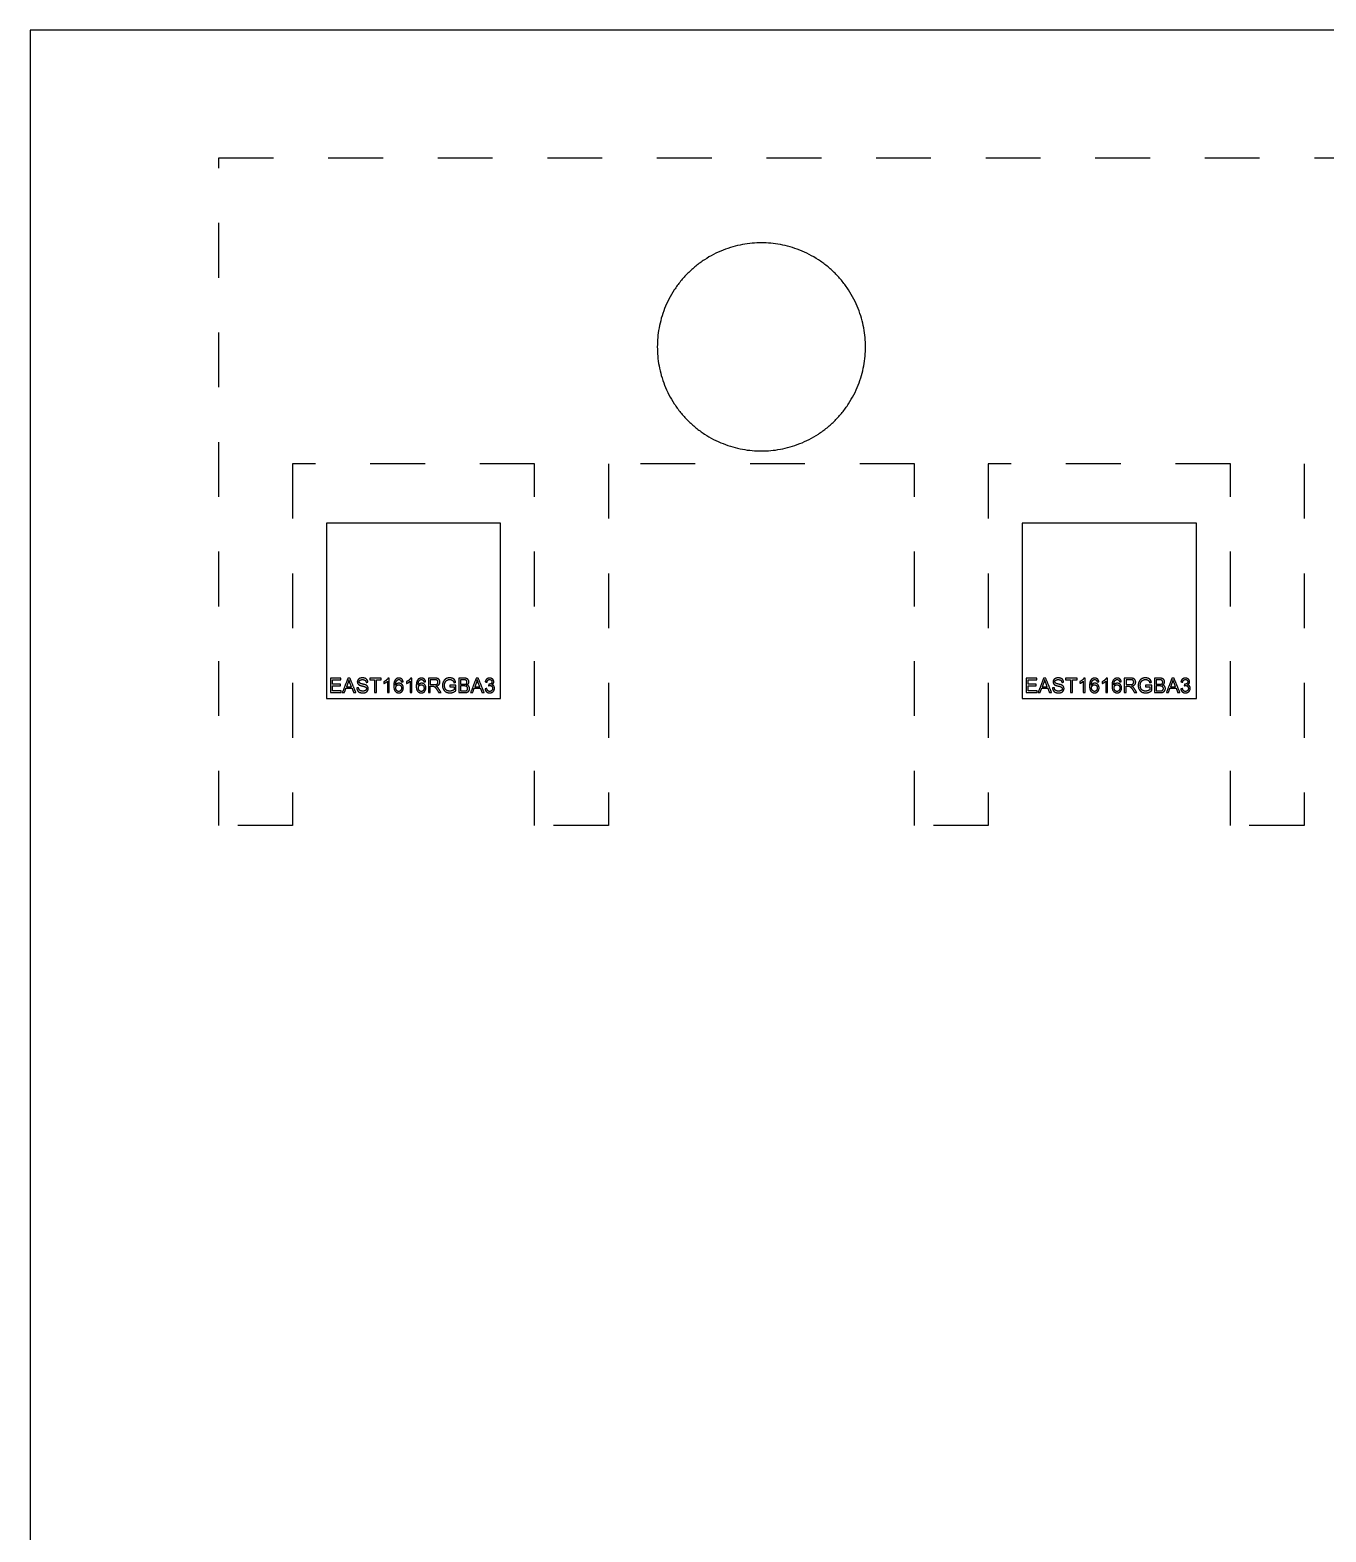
# Model space of a CAD drawing. Header units: millimetres. Extents: x 66 to 134, y -64 to 64.
# Drawn here: x 66.5 to 78.33, y 47.22 to 60.93 of the extents above; entities that cross this region are included whole.
import ezdxf

# ---------------------------------------------------------------- set-up
doc = ezdxf.new("R2010")
doc.units = ezdxf.units.MM
doc.header["$LTSCALE"] = 0.1
doc.linetypes.add('Dashed', pattern=[10, 5, -5])
doc.layers.add('dxf_release_for_jordan$PCB_v1_240711$back', color=18, linetype='Continuous', true_color=0x000000)

msp = doc.modelspace()

# ---------------------------------------------------------------- linework, layer by layer
at = {"layer": 'dxf_release_for_jordan$PCB_v1_240711$back', "color": 4, "true_color": 0x00ffff}
for p, q in [((69.403, 54.975), (69.388, 54.936)), ((69.433, 54.936), (69.42, 54.973)), ((69.763, 54.986), (69.763, 54.882)), ((69.779, 55.015), (69.768, 55.015)), ((69.779, 54.882), (69.779, 55.015)), ((69.968, 54.986), (69.968, 54.882)), ((69.984, 55.015), (69.974, 55.015)), ((69.984, 54.882), (69.984, 55.015)), ((70.194, 55.014), (70.136, 55.014)), ((70.136, 55.014), (70.136, 54.882)), ((70.195, 55), (70.153, 55)), ((70.153, 55), (70.153, 54.956)), ((70.462, 55.014), (70.412, 55.014)), ((70.412, 55.014), (70.412, 54.882)), ((70.456, 54.999), (70.429, 54.999)), ((70.429, 54.999), (70.429, 54.959)), ((70.574, 54.975), (70.56, 54.936)), ((70.604, 54.936), (70.591, 54.973)), ((75.753, 54.975), (75.738, 54.936)), ((75.783, 54.936), (75.77, 54.973)), ((76.113, 54.986), (76.113, 54.882)), ((76.129, 55.015), (76.118, 55.015)), ((76.129, 54.882), (76.129, 55.015)), ((76.318, 54.986), (76.318, 54.882)), ((76.334, 55.015), (76.324, 55.015)), ((76.334, 54.882), (76.334, 55.015)), ((76.544, 55.014), (76.486, 55.014)), ((76.486, 55.014), (76.486, 54.882)), ((76.545, 55), (76.503, 55)), ((76.503, 55), (76.503, 54.956)), ((76.812, 55.014), (76.762, 55.014)), ((76.762, 55.014), (76.762, 54.882)), ((76.806, 54.999), (76.779, 54.999)), ((76.779, 54.999), (76.779, 54.959)), ((76.924, 54.975), (76.91, 54.936)), ((76.954, 54.936), (76.941, 54.973)), ((69.388, 54.936), (69.433, 54.936)), ((69.763, 54.882), (69.779, 54.882)), ((69.968, 54.882), (69.984, 54.882)), ((70.136, 54.882), (70.153, 54.882)), ((70.153, 54.956), (70.191, 54.956)), ((70.153, 54.882), (70.153, 54.941)), ((70.153, 54.941), (70.173, 54.941)), ((70.387, 54.95), (70.331, 54.95)), ((70.331, 54.95), (70.331, 54.934)), ((70.331, 54.934), (70.37, 54.934)), ((70.37, 54.934), (70.37, 54.909)), ((70.387, 54.901), (70.387, 54.95)), ((70.412, 54.882), (70.462, 54.882)), ((70.429, 54.959), (70.458, 54.959)), ((70.46, 54.943), (70.429, 54.943)), ((70.429, 54.943), (70.429, 54.898)), ((70.429, 54.898), (70.462, 54.898)), ((70.56, 54.936), (70.604, 54.936)), ((75.738, 54.936), (75.783, 54.936)), ((76.113, 54.882), (76.129, 54.882)), ((76.318, 54.882), (76.334, 54.882)), ((76.486, 54.882), (76.503, 54.882)), ((76.503, 54.956), (76.541, 54.956)), ((76.503, 54.882), (76.503, 54.941)), ((76.503, 54.941), (76.523, 54.941)), ((76.737, 54.95), (76.681, 54.95)), ((76.681, 54.95), (76.681, 54.934)), ((76.681, 54.934), (76.72, 54.934)), ((76.72, 54.934), (76.72, 54.909)), ((76.737, 54.901), (76.737, 54.95)), ((76.762, 54.882), (76.812, 54.882)), ((76.779, 54.959), (76.808, 54.959)), ((76.81, 54.943), (76.779, 54.943)), ((76.779, 54.943), (76.779, 54.898)), ((76.779, 54.898), (76.812, 54.898)), ((76.91, 54.936), (76.954, 54.936))]:
    msp.add_line(p, q, dxfattribs=at)
at = {"layer": 'dxf_release_for_jordan$PCB_v1_240711$back', "color": 96, "true_color": 0x007f00}
msp.add_lwpolyline([(66.5, 60.93), (66.5, -32.448), (92, -32.448), (92, -44.448), (108, -44.448), (108, -32.448), (133.5, -32.448), (133.5, 60.93)], close=True, dxfattribs=at)
at = {"layer": 'dxf_release_for_jordan$PCB_v1_240711$back', "color": 1, "linetype": 'Dashed', "true_color": 0xff0000}
msp.add_lwpolyline([(80.922, 56.971), (78.128, 56.971), (78.128, 53.669), (77.455, 53.669), (77.455, 56.971), (75.245, 56.971), (75.245, 53.669), (74.572, 53.669), (74.572, 56.971), (71.778, 56.971), (71.778, 53.669), (71.105, 53.669), (71.105, 56.971), (68.895, 56.971), (68.895, 53.669), (68.222, 53.669), (68.222, 59.765), (90.828, 59.765)], dxfattribs=at)
at = {"layer": 'dxf_release_for_jordan$PCB_v1_240711$back', "color": 4, "true_color": 0x00ffff}
for points in [[(69.205, 54.829), (70.795, 54.829), (70.795, 56.429), (69.205, 56.429)], [(75.555, 54.829), (77.145, 54.829), (77.145, 56.429), (75.555, 56.429)]]:
    msp.add_lwpolyline(points, close=True, dxfattribs=at)
at = {"layer": 'dxf_release_for_jordan$PCB_v1_240711$back', "color": 96, "true_color": 0x007f00}
msp.add_rational_spline([(72.225, 58.038), (72.225, 58.988), (73.175, 58.988), (74.125, 58.988), (74.125, 58.038), (74.125, 57.088), (73.175, 57.088), (72.225, 57.088), (72.225, 58.038)], [1, 0.707106781187, 1, 0.707106781187, 1, 0.707106781187, 1, 0.707106781187, 1], degree=2, knots=[-5.969026, -5.969026, -5.969026, -4.47677, -4.47677, -2.984513, -2.984513, -1.492257, -1.492257, 0, 0, 0], dxfattribs=at)
at = {"layer": 'dxf_release_for_jordan$PCB_v1_240711$back', "color": 4, "true_color": 0x00ffff}
for points in [[(69.338, 55.014), (69.29, 55.014), (69.242, 55.014)], [(69.242, 55.014), (69.242, 54.948), (69.242, 54.882)], [(69.259, 54.958), (69.259, 54.979), (69.259, 54.999)], [(69.259, 54.999), (69.299, 54.999), (69.338, 54.999)], [(69.338, 54.999), (69.338, 55.007), (69.338, 55.014)], [(69.401, 55.014), (69.376, 54.948), (69.35, 54.882)], [(69.42, 55.014), (69.411, 55.014), (69.401, 55.014)], [(69.41, 55), (69.408, 54.988), (69.403, 54.975)], [(69.42, 54.973), (69.413, 54.99), (69.41, 55)], [(69.474, 54.882), (69.447, 54.948), (69.42, 55.014)], [(69.567, 54.976), (69.575, 54.976), (69.583, 54.977)], [(69.706, 55.014), (69.654, 55.014), (69.601, 55.014)], [(69.601, 55.014), (69.601, 55.007), (69.601, 54.999)], [(69.601, 54.999), (69.623, 54.999), (69.645, 54.999)], [(69.645, 54.999), (69.645, 54.94), (69.645, 54.882)], [(69.663, 54.882), (69.663, 54.94), (69.663, 54.999)], [(69.663, 54.999), (69.684, 54.999), (69.706, 54.999)], [(69.706, 54.999), (69.706, 55.007), (69.706, 55.014)], [(69.73, 54.982), (69.73, 54.974), (69.73, 54.966)], [(69.889, 54.981), (69.897, 54.981), (69.905, 54.982)], [(69.936, 54.982), (69.936, 54.974), (69.936, 54.966)], [(70.094, 54.981), (70.102, 54.981), (70.11, 54.982)], [(70.369, 54.973), (70.377, 54.975), (70.385, 54.977)], [(70.572, 55.014), (70.547, 54.948), (70.521, 54.882)], [(70.591, 55.014), (70.582, 55.014), (70.572, 55.014)], [(70.581, 55), (70.579, 54.988), (70.574, 54.975)], [(70.591, 54.973), (70.584, 54.99), (70.581, 55)], [(70.645, 54.882), (70.618, 54.948), (70.591, 55.014)], [(70.654, 54.981), (70.662, 54.979), (70.671, 54.978)], [(75.688, 55.014), (75.64, 55.014), (75.592, 55.014)], [(75.592, 55.014), (75.592, 54.948), (75.592, 54.882)], [(75.609, 54.958), (75.609, 54.979), (75.609, 54.999)], [(75.609, 54.999), (75.649, 54.999), (75.688, 54.999)], [(75.688, 54.999), (75.688, 55.007), (75.688, 55.014)], [(75.751, 55.014), (75.726, 54.948), (75.7, 54.882)], [(75.77, 55.014), (75.761, 55.014), (75.751, 55.014)], [(75.76, 55), (75.758, 54.988), (75.753, 54.975)], [(75.77, 54.973), (75.763, 54.99), (75.76, 55)], [(75.824, 54.882), (75.797, 54.948), (75.77, 55.014)], [(75.917, 54.976), (75.925, 54.976), (75.933, 54.977)], [(76.056, 55.014), (76.004, 55.014), (75.951, 55.014)], [(75.951, 55.014), (75.951, 55.007), (75.951, 54.999)], [(75.951, 54.999), (75.973, 54.999), (75.995, 54.999)], [(75.995, 54.999), (75.995, 54.94), (75.995, 54.882)], [(76.013, 54.882), (76.013, 54.94), (76.013, 54.999)], [(76.013, 54.999), (76.034, 54.999), (76.056, 54.999)], [(76.056, 54.999), (76.056, 55.007), (76.056, 55.014)], [(76.08, 54.982), (76.08, 54.974), (76.08, 54.966)], [(76.239, 54.981), (76.247, 54.981), (76.255, 54.982)], [(76.286, 54.982), (76.286, 54.974), (76.286, 54.966)], [(76.444, 54.981), (76.452, 54.981), (76.46, 54.982)], [(76.719, 54.973), (76.727, 54.975), (76.735, 54.977)], [(76.922, 55.014), (76.897, 54.948), (76.871, 54.882)], [(76.941, 55.014), (76.932, 55.014), (76.922, 55.014)], [(76.931, 55), (76.929, 54.988), (76.924, 54.975)], [(76.941, 54.973), (76.934, 54.99), (76.931, 55)], [(76.995, 54.882), (76.968, 54.948), (76.941, 55.014)], [(77.004, 54.981), (77.012, 54.979), (77.021, 54.978)], [(69.242, 54.882), (69.291, 54.882), (69.341, 54.882)], [(69.333, 54.958), (69.296, 54.958), (69.259, 54.958)], [(69.259, 54.898), (69.259, 54.92), (69.259, 54.943)], [(69.259, 54.943), (69.296, 54.943), (69.333, 54.943)], [(69.341, 54.898), (69.3, 54.898), (69.259, 54.898)], [(69.333, 54.943), (69.333, 54.951), (69.333, 54.958)], [(69.341, 54.882), (69.341, 54.89), (69.341, 54.898)], [(69.35, 54.882), (69.36, 54.882), (69.369, 54.882)], [(69.369, 54.882), (69.376, 54.902), (69.383, 54.922)], [(69.383, 54.922), (69.411, 54.922), (69.439, 54.922)], [(69.439, 54.922), (69.446, 54.902), (69.454, 54.882)], [(69.454, 54.882), (69.464, 54.882), (69.474, 54.882)], [(69.499, 54.926), (69.49, 54.925), (69.482, 54.925)], [(69.645, 54.882), (69.654, 54.882), (69.663, 54.882)], [(70.173, 54.941), (70.18, 54.941), (70.183, 54.94)], [(70.213, 54.91), (70.222, 54.896), (70.23, 54.882)], [(70.252, 54.882), (70.241, 54.9), (70.229, 54.918)], [(70.23, 54.882), (70.241, 54.882), (70.252, 54.882)], [(70.521, 54.882), (70.531, 54.882), (70.54, 54.882)], [(70.54, 54.882), (70.547, 54.902), (70.554, 54.922)], [(70.554, 54.922), (70.582, 54.922), (70.61, 54.922)], [(70.61, 54.922), (70.618, 54.902), (70.625, 54.882)], [(70.625, 54.882), (70.635, 54.882), (70.645, 54.882)], [(70.669, 54.919), (70.661, 54.918), (70.653, 54.917)], [(70.687, 54.959), (70.686, 54.952), (70.685, 54.945)], [(75.592, 54.882), (75.641, 54.882), (75.691, 54.882)], [(75.683, 54.958), (75.646, 54.958), (75.609, 54.958)], [(75.609, 54.898), (75.609, 54.92), (75.609, 54.943)], [(75.609, 54.943), (75.646, 54.943), (75.683, 54.943)], [(75.691, 54.898), (75.65, 54.898), (75.609, 54.898)], [(75.683, 54.943), (75.683, 54.951), (75.683, 54.958)], [(75.691, 54.882), (75.691, 54.89), (75.691, 54.898)], [(75.7, 54.882), (75.71, 54.882), (75.719, 54.882)], [(75.719, 54.882), (75.726, 54.902), (75.733, 54.922)], [(75.733, 54.922), (75.761, 54.922), (75.789, 54.922)], [(75.789, 54.922), (75.796, 54.902), (75.804, 54.882)], [(75.804, 54.882), (75.814, 54.882), (75.824, 54.882)], [(75.849, 54.926), (75.84, 54.925), (75.832, 54.925)], [(75.995, 54.882), (76.004, 54.882), (76.013, 54.882)], [(76.523, 54.941), (76.53, 54.941), (76.533, 54.94)], [(76.563, 54.91), (76.572, 54.896), (76.58, 54.882)], [(76.602, 54.882), (76.591, 54.9), (76.579, 54.918)], [(76.58, 54.882), (76.591, 54.882), (76.602, 54.882)], [(76.871, 54.882), (76.881, 54.882), (76.89, 54.882)], [(76.89, 54.882), (76.897, 54.902), (76.904, 54.922)], [(76.904, 54.922), (76.932, 54.922), (76.96, 54.922)], [(76.96, 54.922), (76.968, 54.902), (76.975, 54.882)], [(76.975, 54.882), (76.985, 54.882), (76.995, 54.882)], [(77.019, 54.919), (77.011, 54.918), (77.003, 54.917)], [(77.037, 54.959), (77.036, 54.952), (77.035, 54.945)]]:
    msp.add_open_spline(points, degree=2, dxfattribs=at)
for points, knots in [([(69.482, 54.925), (69.483, 54.911), (69.489, 54.901), (69.496, 54.89), (69.508, 54.885), (69.521, 54.88), (69.539, 54.88), (69.553, 54.88), (69.564, 54.885), (69.575, 54.89), (69.581, 54.9), (69.587, 54.909), (69.587, 54.919), (69.587, 54.93), (69.582, 54.938), (69.576, 54.946), (69.565, 54.952), (69.557, 54.955), (69.536, 54.96), (69.514, 54.965), (69.509, 54.97), (69.504, 54.974), (69.504, 54.981), (69.504, 54.99), (69.511, 54.995), (69.519, 55.001), (69.534, 55.001), (69.55, 55.001), (69.558, 54.995), (69.565, 54.988), (69.567, 54.976)], [-50, -50, -50, -49, -49, -48, -48, -47, -47, -46, -46, -45, -45, -44, -44, -43, -43, -42, -42, -41, -41, -40, -40, -39, -39, -38, -38, -37, -37, -36, -36, -35, -35, -35]), ([(69.583, 54.977), (69.583, 54.989), (69.577, 54.998), (69.571, 55.007), (69.56, 55.012), (69.548, 55.017), (69.534, 55.017), (69.52, 55.017), (69.509, 55.012), (69.499, 55.008), (69.493, 54.999), (69.487, 54.99), (69.487, 54.98), (69.487, 54.971), (69.492, 54.964), (69.497, 54.956), (69.506, 54.951), (69.513, 54.948), (69.532, 54.943), (69.55, 54.939), (69.555, 54.937), (69.563, 54.934), (69.567, 54.929), (69.571, 54.924), (69.571, 54.918), (69.571, 54.912), (69.567, 54.907), (69.563, 54.902), (69.555, 54.899), (69.548, 54.896), (69.538, 54.896), (69.526, 54.896), (69.517, 54.899), (69.508, 54.903), (69.504, 54.91), (69.5, 54.916), (69.499, 54.926)], [-34, -34, -34, -33, -33, -32, -32, -31, -31, -30, -30, -29, -29, -28, -28, -27, -27, -26, -26, -25, -25, -24, -24, -23, -23, -22, -22, -21, -21, -20, -20, -19, -19, -18, -18, -17, -17, -16, -16, -16]), ([(69.768, 55.015), (69.764, 55.006), (69.754, 54.997), (69.744, 54.988), (69.73, 54.982)], [-9, -9, -9, -8, -8, -7, -7, -7]), ([(69.73, 54.966), (69.738, 54.969), (69.747, 54.974), (69.757, 54.98), (69.763, 54.986)], [-6, -6, -6, -5, -5, -4, -4, -4]), ([(69.905, 54.982), (69.903, 54.997), (69.893, 55.006), (69.883, 55.015), (69.867, 55.015), (69.846, 55.015), (69.834, 55), (69.82, 54.982), (69.82, 54.944), (69.82, 54.91), (69.833, 54.895), (69.845, 54.88), (69.866, 54.88), (69.878, 54.88), (69.887, 54.886), (69.896, 54.891), (69.902, 54.902), (69.907, 54.913), (69.907, 54.925), (69.907, 54.944), (69.896, 54.956), (69.884, 54.968), (69.868, 54.968), (69.859, 54.968), (69.85, 54.964), (69.842, 54.959), (69.836, 54.95)], [-19, -19, -19, -18, -18, -17, -17, -16, -16, -15, -15, -14, -14, -13, -13, -12, -12, -11, -11, -10, -10, -9, -9, -8, -8, -7, -7, -6, -6, -6]), ([(69.836, 54.95), (69.836, 54.97), (69.841, 54.981), (69.845, 54.992), (69.853, 54.997), (69.858, 55.002), (69.866, 55.002), (69.876, 55.002), (69.882, 54.995), (69.886, 54.99), (69.889, 54.981)], [-6, -6, -6, -5, -5, -4, -4, -3, -3, -2, -2, -1, -1, -1]), ([(69.974, 55.015), (69.97, 55.006), (69.96, 54.997), (69.949, 54.988), (69.936, 54.982)], [-9, -9, -9, -8, -8, -7, -7, -7]), ([(69.936, 54.966), (69.943, 54.969), (69.953, 54.974), (69.962, 54.98), (69.968, 54.986)], [-6, -6, -6, -5, -5, -4, -4, -4]), ([(70.11, 54.982), (70.108, 54.997), (70.098, 55.006), (70.088, 55.015), (70.073, 55.015), (70.052, 55.015), (70.039, 55), (70.025, 54.982), (70.025, 54.944), (70.025, 54.91), (70.038, 54.895), (70.051, 54.88), (70.071, 54.88), (70.083, 54.88), (70.093, 54.886), (70.102, 54.891), (70.107, 54.902), (70.113, 54.913), (70.113, 54.925), (70.113, 54.944), (70.101, 54.956), (70.09, 54.968), (70.074, 54.968), (70.064, 54.968), (70.056, 54.964), (70.047, 54.959), (70.041, 54.95)], [-19, -19, -19, -18, -18, -17, -17, -16, -16, -15, -15, -14, -14, -13, -13, -12, -12, -11, -11, -10, -10, -9, -9, -8, -8, -7, -7, -6, -6, -6]), ([(70.041, 54.95), (70.042, 54.97), (70.046, 54.981), (70.05, 54.992), (70.058, 54.997), (70.064, 55.002), (70.072, 55.002), (70.081, 55.002), (70.088, 54.995), (70.092, 54.99), (70.094, 54.981)], [-6, -6, -6, -5, -5, -4, -4, -3, -3, -2, -2, -1, -1, -1]), ([(70.191, 54.956), (70.203, 54.956), (70.21, 54.958), (70.216, 54.961), (70.22, 54.966), (70.223, 54.972), (70.223, 54.978), (70.223, 54.988), (70.217, 54.994), (70.21, 55), (70.195, 55)], [1, 1, 1, 2, 2, 3, 3, 4, 4, 5, 5, 6, 6, 6]), ([(70.204, 54.942), (70.223, 54.945), (70.232, 54.955), (70.241, 54.964), (70.241, 54.978), (70.241, 54.989), (70.236, 54.998), (70.23, 55.007), (70.221, 55.011), (70.212, 55.014), (70.194, 55.014)], [-7, -7, -7, -6, -6, -5, -5, -4, -4, -3, -3, -2, -2, -2]), ([(70.385, 54.977), (70.381, 54.991), (70.375, 54.999), (70.368, 55.007), (70.357, 55.012), (70.345, 55.017), (70.331, 55.017), (70.311, 55.017), (70.296, 55.009), (70.281, 55), (70.273, 54.984), (70.264, 54.967), (70.264, 54.948), (70.264, 54.928), (70.273, 54.912), (70.281, 54.897), (70.297, 54.888), (70.313, 54.88), (70.332, 54.88), (70.346, 54.88), (70.36, 54.885), (70.374, 54.89), (70.387, 54.901)], [-16, -16, -16, -15, -15, -14, -14, -13, -13, -12, -12, -11, -11, -10, -10, -9, -9, -8, -8, -7, -7, -6, -6, -5, -5, -5]), ([(70.37, 54.909), (70.364, 54.904), (70.353, 54.9), (70.342, 54.896), (70.331, 54.896), (70.318, 54.896), (70.306, 54.901), (70.295, 54.907), (70.289, 54.919), (70.283, 54.931), (70.283, 54.949), (70.283, 54.963), (70.288, 54.975), (70.291, 54.982), (70.296, 54.988), (70.301, 54.994), (70.31, 54.998), (70.319, 55.002), (70.331, 55.002), (70.341, 55.002), (70.349, 54.998), (70.357, 54.995), (70.362, 54.989), (70.366, 54.983), (70.369, 54.973)], [-29, -29, -29, -28, -28, -27, -27, -26, -26, -25, -25, -24, -24, -23, -23, -22, -22, -21, -21, -20, -20, -19, -19, -18, -18, -17, -17, -17]), ([(70.458, 54.959), (70.47, 54.959), (70.475, 54.96), (70.481, 54.962), (70.485, 54.967), (70.488, 54.972), (70.488, 54.978), (70.488, 54.985), (70.485, 54.99), (70.482, 54.995), (70.476, 54.997), (70.47, 54.999), (70.456, 54.999)], [1, 1, 1, 2, 2, 3, 3, 4, 4, 5, 5, 6, 6, 7, 7, 7]), ([(70.487, 54.952), (70.496, 54.957), (70.501, 54.965), (70.505, 54.972), (70.505, 54.981), (70.505, 54.99), (70.5, 54.998), (70.495, 55.006), (70.486, 55.01), (70.477, 55.014), (70.462, 55.014)], [-7, -7, -7, -6, -6, -5, -5, -4, -4, -3, -3, -2, -2, -2]), ([(70.715, 54.954), (70.724, 54.958), (70.728, 54.965), (70.733, 54.972), (70.733, 54.981), (70.733, 54.99), (70.728, 54.998), (70.723, 55.006), (70.714, 55.01), (70.705, 55.015), (70.694, 55.015), (70.678, 55.015), (70.668, 55.006), (70.657, 54.997), (70.654, 54.981)], [-37, -37, -37, -36, -36, -35, -35, -34, -34, -33, -33, -32, -32, -31, -31, -30, -30, -30]), ([(70.671, 54.978), (70.672, 54.99), (70.679, 54.996), (70.685, 55.002), (70.694, 55.002), (70.704, 55.002), (70.71, 54.996), (70.716, 54.99), (70.716, 54.981), (70.716, 54.97), (70.708, 54.964), (70.7, 54.959), (70.689, 54.959), (70.688, 54.959), (70.687, 54.959)], [-29, -29, -29, -28, -28, -27, -27, -26, -26, -25, -25, -24, -24, -23, -23, -22, -22, -22]), ([(75.832, 54.925), (75.833, 54.911), (75.839, 54.901), (75.846, 54.89), (75.858, 54.885), (75.871, 54.88), (75.889, 54.88), (75.903, 54.88), (75.914, 54.885), (75.925, 54.89), (75.931, 54.9), (75.937, 54.909), (75.937, 54.919), (75.937, 54.93), (75.932, 54.938), (75.926, 54.946), (75.915, 54.952), (75.907, 54.955), (75.886, 54.96), (75.864, 54.965), (75.859, 54.97), (75.854, 54.974), (75.854, 54.981), (75.854, 54.99), (75.861, 54.995), (75.869, 55.001), (75.884, 55.001), (75.9, 55.001), (75.908, 54.995), (75.915, 54.988), (75.917, 54.976)], [-50, -50, -50, -49, -49, -48, -48, -47, -47, -46, -46, -45, -45, -44, -44, -43, -43, -42, -42, -41, -41, -40, -40, -39, -39, -38, -38, -37, -37, -36, -36, -35, -35, -35]), ([(75.933, 54.977), (75.933, 54.989), (75.927, 54.998), (75.921, 55.007), (75.91, 55.012), (75.898, 55.017), (75.884, 55.017), (75.87, 55.017), (75.859, 55.012), (75.849, 55.008), (75.843, 54.999), (75.837, 54.99), (75.837, 54.98), (75.837, 54.971), (75.842, 54.964), (75.847, 54.956), (75.856, 54.951), (75.863, 54.948), (75.882, 54.943), (75.9, 54.939), (75.905, 54.937), (75.913, 54.934), (75.917, 54.929), (75.921, 54.924), (75.921, 54.918), (75.921, 54.912), (75.917, 54.907), (75.913, 54.902), (75.905, 54.899), (75.898, 54.896), (75.888, 54.896), (75.876, 54.896), (75.867, 54.899), (75.858, 54.903), (75.854, 54.91), (75.85, 54.916), (75.849, 54.926)], [-34, -34, -34, -33, -33, -32, -32, -31, -31, -30, -30, -29, -29, -28, -28, -27, -27, -26, -26, -25, -25, -24, -24, -23, -23, -22, -22, -21, -21, -20, -20, -19, -19, -18, -18, -17, -17, -16, -16, -16]), ([(76.118, 55.015), (76.114, 55.006), (76.104, 54.997), (76.094, 54.988), (76.08, 54.982)], [-9, -9, -9, -8, -8, -7, -7, -7]), ([(76.08, 54.966), (76.088, 54.969), (76.097, 54.974), (76.107, 54.98), (76.113, 54.986)], [-6, -6, -6, -5, -5, -4, -4, -4]), ([(76.255, 54.982), (76.253, 54.997), (76.243, 55.006), (76.233, 55.015), (76.217, 55.015), (76.196, 55.015), (76.184, 55), (76.17, 54.982), (76.17, 54.944), (76.17, 54.91), (76.183, 54.895), (76.195, 54.88), (76.216, 54.88), (76.228, 54.88), (76.237, 54.886), (76.246, 54.891), (76.252, 54.902), (76.257, 54.913), (76.257, 54.925), (76.257, 54.944), (76.246, 54.956), (76.234, 54.968), (76.218, 54.968), (76.209, 54.968), (76.2, 54.964), (76.192, 54.959), (76.186, 54.95)], [-19, -19, -19, -18, -18, -17, -17, -16, -16, -15, -15, -14, -14, -13, -13, -12, -12, -11, -11, -10, -10, -9, -9, -8, -8, -7, -7, -6, -6, -6]), ([(76.186, 54.95), (76.186, 54.97), (76.191, 54.981), (76.195, 54.992), (76.203, 54.997), (76.208, 55.002), (76.216, 55.002), (76.226, 55.002), (76.232, 54.995), (76.236, 54.99), (76.239, 54.981)], [-6, -6, -6, -5, -5, -4, -4, -3, -3, -2, -2, -1, -1, -1]), ([(76.324, 55.015), (76.32, 55.006), (76.31, 54.997), (76.299, 54.988), (76.286, 54.982)], [-9, -9, -9, -8, -8, -7, -7, -7]), ([(76.286, 54.966), (76.293, 54.969), (76.303, 54.974), (76.312, 54.98), (76.318, 54.986)], [-6, -6, -6, -5, -5, -4, -4, -4]), ([(76.46, 54.982), (76.458, 54.997), (76.448, 55.006), (76.438, 55.015), (76.423, 55.015), (76.402, 55.015), (76.389, 55), (76.375, 54.982), (76.375, 54.944), (76.375, 54.91), (76.388, 54.895), (76.401, 54.88), (76.421, 54.88), (76.433, 54.88), (76.443, 54.886), (76.452, 54.891), (76.457, 54.902), (76.463, 54.913), (76.463, 54.925), (76.463, 54.944), (76.451, 54.956), (76.44, 54.968), (76.424, 54.968), (76.414, 54.968), (76.406, 54.964), (76.397, 54.959), (76.391, 54.95)], [-19, -19, -19, -18, -18, -17, -17, -16, -16, -15, -15, -14, -14, -13, -13, -12, -12, -11, -11, -10, -10, -9, -9, -8, -8, -7, -7, -6, -6, -6]), ([(76.391, 54.95), (76.392, 54.97), (76.396, 54.981), (76.4, 54.992), (76.408, 54.997), (76.414, 55.002), (76.422, 55.002), (76.431, 55.002), (76.438, 54.995), (76.442, 54.99), (76.444, 54.981)], [-6, -6, -6, -5, -5, -4, -4, -3, -3, -2, -2, -1, -1, -1]), ([(76.541, 54.956), (76.553, 54.956), (76.56, 54.958), (76.566, 54.961), (76.57, 54.966), (76.573, 54.972), (76.573, 54.978), (76.573, 54.988), (76.567, 54.994), (76.56, 55), (76.545, 55)], [1, 1, 1, 2, 2, 3, 3, 4, 4, 5, 5, 6, 6, 6]), ([(76.554, 54.942), (76.573, 54.945), (76.582, 54.955), (76.591, 54.964), (76.591, 54.978), (76.591, 54.989), (76.586, 54.998), (76.58, 55.007), (76.571, 55.011), (76.562, 55.014), (76.544, 55.014)], [-7, -7, -7, -6, -6, -5, -5, -4, -4, -3, -3, -2, -2, -2]), ([(76.735, 54.977), (76.731, 54.991), (76.725, 54.999), (76.718, 55.007), (76.707, 55.012), (76.695, 55.017), (76.681, 55.017), (76.661, 55.017), (76.646, 55.009), (76.631, 55), (76.623, 54.984), (76.614, 54.967), (76.614, 54.948), (76.614, 54.928), (76.623, 54.912), (76.631, 54.897), (76.647, 54.888), (76.663, 54.88), (76.682, 54.88), (76.696, 54.88), (76.71, 54.885), (76.724, 54.89), (76.737, 54.901)], [-16, -16, -16, -15, -15, -14, -14, -13, -13, -12, -12, -11, -11, -10, -10, -9, -9, -8, -8, -7, -7, -6, -6, -5, -5, -5]), ([(76.72, 54.909), (76.714, 54.904), (76.703, 54.9), (76.692, 54.896), (76.681, 54.896), (76.668, 54.896), (76.656, 54.901), (76.645, 54.907), (76.639, 54.919), (76.633, 54.931), (76.633, 54.949), (76.633, 54.963), (76.638, 54.975), (76.641, 54.982), (76.646, 54.988), (76.651, 54.994), (76.66, 54.998), (76.669, 55.002), (76.681, 55.002), (76.691, 55.002), (76.699, 54.998), (76.707, 54.995), (76.712, 54.989), (76.716, 54.983), (76.719, 54.973)], [-29, -29, -29, -28, -28, -27, -27, -26, -26, -25, -25, -24, -24, -23, -23, -22, -22, -21, -21, -20, -20, -19, -19, -18, -18, -17, -17, -17]), ([(76.808, 54.959), (76.82, 54.959), (76.825, 54.96), (76.831, 54.962), (76.835, 54.967), (76.838, 54.972), (76.838, 54.978), (76.838, 54.985), (76.835, 54.99), (76.832, 54.995), (76.826, 54.997), (76.82, 54.999), (76.806, 54.999)], [1, 1, 1, 2, 2, 3, 3, 4, 4, 5, 5, 6, 6, 7, 7, 7]), ([(76.837, 54.952), (76.846, 54.957), (76.851, 54.965), (76.855, 54.972), (76.855, 54.981), (76.855, 54.99), (76.85, 54.998), (76.845, 55.006), (76.836, 55.01), (76.827, 55.014), (76.812, 55.014)], [-7, -7, -7, -6, -6, -5, -5, -4, -4, -3, -3, -2, -2, -2]), ([(77.065, 54.954), (77.074, 54.958), (77.078, 54.965), (77.083, 54.972), (77.083, 54.981), (77.083, 54.99), (77.078, 54.998), (77.073, 55.006), (77.064, 55.01), (77.055, 55.015), (77.044, 55.015), (77.028, 55.015), (77.018, 55.006), (77.007, 54.997), (77.004, 54.981)], [-37, -37, -37, -36, -36, -35, -35, -34, -34, -33, -33, -32, -32, -31, -31, -30, -30, -30]), ([(77.021, 54.978), (77.022, 54.99), (77.029, 54.996), (77.035, 55.002), (77.044, 55.002), (77.054, 55.002), (77.06, 54.996), (77.066, 54.99), (77.066, 54.981), (77.066, 54.97), (77.058, 54.964), (77.05, 54.959), (77.039, 54.959), (77.038, 54.959), (77.037, 54.959)], [-29, -29, -29, -28, -28, -27, -27, -26, -26, -25, -25, -24, -24, -23, -23, -22, -22, -22]), ([(69.838, 54.925), (69.838, 54.917), (69.842, 54.909), (69.846, 54.901), (69.852, 54.897), (69.858, 54.893), (69.865, 54.893), (69.876, 54.893), (69.883, 54.902), (69.89, 54.91), (69.89, 54.924), (69.89, 54.938), (69.883, 54.946), (69.876, 54.954), (69.865, 54.954), (69.854, 54.954), (69.846, 54.946), (69.838, 54.938), (69.838, 54.925)], [0, 0, 0, 1, 1, 2, 2, 3, 3, 4, 4, 5, 5, 6, 6, 7, 7, 8, 8, 9, 9, 9]), ([(70.044, 54.925), (70.044, 54.917), (70.048, 54.909), (70.051, 54.901), (70.058, 54.897), (70.064, 54.893), (70.071, 54.893), (70.081, 54.893), (70.089, 54.902), (70.096, 54.91), (70.096, 54.924), (70.096, 54.938), (70.089, 54.946), (70.081, 54.954), (70.07, 54.954), (70.059, 54.954), (70.052, 54.946), (70.044, 54.938), (70.044, 54.925)], [0, 0, 0, 1, 1, 2, 2, 3, 3, 4, 4, 5, 5, 6, 6, 7, 7, 8, 8, 9, 9, 9]), ([(70.183, 54.94), (70.187, 54.939), (70.191, 54.937), (70.195, 54.934), (70.2, 54.928), (70.205, 54.922), (70.213, 54.91)], [-15, -15, -15, -14, -14, -13, -13, -12, -12, -12]), ([(70.229, 54.918), (70.222, 54.929), (70.215, 54.936), (70.211, 54.939), (70.204, 54.942)], [-9, -9, -9, -8, -8, -7, -7, -7]), ([(70.462, 54.898), (70.471, 54.898), (70.474, 54.898), (70.48, 54.899), (70.484, 54.902), (70.488, 54.904), (70.491, 54.909), (70.494, 54.914), (70.494, 54.92), (70.494, 54.928), (70.49, 54.933), (70.486, 54.939), (70.479, 54.941), (70.473, 54.943), (70.46, 54.943)], [1, 1, 1, 2, 2, 3, 3, 4, 4, 5, 5, 6, 6, 7, 7, 8, 8, 8]), ([(70.462, 54.882), (70.475, 54.882), (70.484, 54.884), (70.492, 54.887), (70.498, 54.891), (70.504, 54.895), (70.508, 54.903), (70.512, 54.911), (70.512, 54.92), (70.512, 54.932), (70.505, 54.94), (70.499, 54.949), (70.487, 54.952)], [-13, -13, -13, -12, -12, -11, -11, -10, -10, -9, -9, -8, -8, -7, -7, -7]), ([(70.653, 54.917), (70.654, 54.901), (70.666, 54.89), (70.677, 54.88), (70.695, 54.88), (70.714, 54.88), (70.727, 54.892), (70.739, 54.904), (70.739, 54.921), (70.739, 54.934), (70.733, 54.943), (70.726, 54.951), (70.715, 54.954)], [-43, -43, -43, -42, -42, -41, -41, -40, -40, -39, -39, -38, -38, -37, -37, -37]), ([(70.685, 54.945), (70.692, 54.947), (70.696, 54.947), (70.707, 54.947), (70.715, 54.939), (70.722, 54.932), (70.722, 54.921), (70.722, 54.909), (70.714, 54.901), (70.706, 54.893), (70.695, 54.893), (70.685, 54.893), (70.678, 54.899), (70.672, 54.905), (70.669, 54.919)], [-21, -21, -21, -20, -20, -19, -19, -18, -18, -17, -17, -16, -16, -15, -15, -14, -14, -14]), ([(76.188, 54.925), (76.188, 54.917), (76.192, 54.909), (76.196, 54.901), (76.202, 54.897), (76.208, 54.893), (76.215, 54.893), (76.226, 54.893), (76.233, 54.902), (76.24, 54.91), (76.24, 54.924), (76.24, 54.938), (76.233, 54.946), (76.226, 54.954), (76.215, 54.954), (76.204, 54.954), (76.196, 54.946), (76.188, 54.938), (76.188, 54.925)], [0, 0, 0, 1, 1, 2, 2, 3, 3, 4, 4, 5, 5, 6, 6, 7, 7, 8, 8, 9, 9, 9]), ([(76.394, 54.925), (76.394, 54.917), (76.398, 54.909), (76.401, 54.901), (76.408, 54.897), (76.414, 54.893), (76.421, 54.893), (76.431, 54.893), (76.439, 54.902), (76.446, 54.91), (76.446, 54.924), (76.446, 54.938), (76.439, 54.946), (76.431, 54.954), (76.42, 54.954), (76.409, 54.954), (76.402, 54.946), (76.394, 54.938), (76.394, 54.925)], [0, 0, 0, 1, 1, 2, 2, 3, 3, 4, 4, 5, 5, 6, 6, 7, 7, 8, 8, 9, 9, 9]), ([(76.533, 54.94), (76.537, 54.939), (76.541, 54.937), (76.545, 54.934), (76.55, 54.928), (76.555, 54.922), (76.563, 54.91)], [-15, -15, -15, -14, -14, -13, -13, -12, -12, -12]), ([(76.579, 54.918), (76.572, 54.929), (76.565, 54.936), (76.561, 54.939), (76.554, 54.942)], [-9, -9, -9, -8, -8, -7, -7, -7]), ([(76.812, 54.898), (76.821, 54.898), (76.824, 54.898), (76.83, 54.899), (76.834, 54.902), (76.838, 54.904), (76.841, 54.909), (76.844, 54.914), (76.844, 54.92), (76.844, 54.928), (76.84, 54.933), (76.836, 54.939), (76.829, 54.941), (76.823, 54.943), (76.81, 54.943)], [1, 1, 1, 2, 2, 3, 3, 4, 4, 5, 5, 6, 6, 7, 7, 8, 8, 8]), ([(76.812, 54.882), (76.825, 54.882), (76.834, 54.884), (76.842, 54.887), (76.848, 54.891), (76.854, 54.895), (76.858, 54.903), (76.862, 54.911), (76.862, 54.92), (76.862, 54.932), (76.855, 54.94), (76.849, 54.949), (76.837, 54.952)], [-13, -13, -13, -12, -12, -11, -11, -10, -10, -9, -9, -8, -8, -7, -7, -7]), ([(77.003, 54.917), (77.004, 54.901), (77.016, 54.89), (77.027, 54.88), (77.045, 54.88), (77.064, 54.88), (77.077, 54.892), (77.089, 54.904), (77.089, 54.921), (77.089, 54.934), (77.083, 54.943), (77.076, 54.951), (77.065, 54.954)], [-43, -43, -43, -42, -42, -41, -41, -40, -40, -39, -39, -38, -38, -37, -37, -37]), ([(77.035, 54.945), (77.042, 54.947), (77.046, 54.947), (77.057, 54.947), (77.065, 54.939), (77.072, 54.932), (77.072, 54.921), (77.072, 54.909), (77.064, 54.901), (77.056, 54.893), (77.045, 54.893), (77.035, 54.893), (77.028, 54.899), (77.022, 54.905), (77.019, 54.919)], [-21, -21, -21, -20, -20, -19, -19, -18, -18, -17, -17, -16, -16, -15, -15, -14, -14, -14])]:
    msp.add_open_spline(points, degree=2, knots=knots, dxfattribs=at)

doc.saveas('drawing.dxf')
